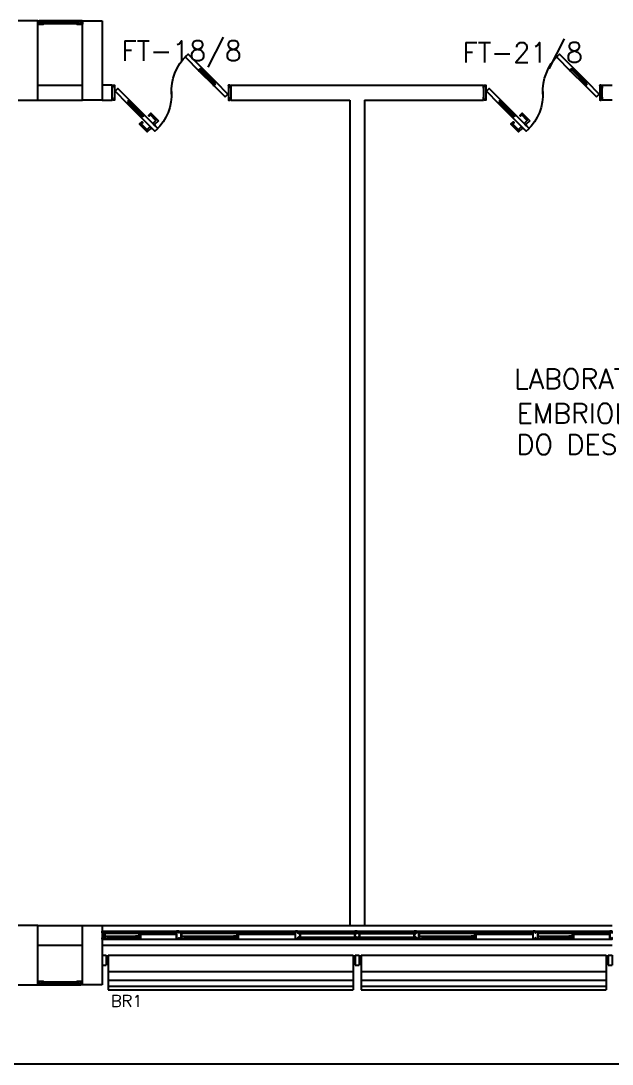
# Model space of a CAD drawing. Header units: millimetres. Extents: x 2686 to 2939, y 1294 to 1441.
# Drawn here: x 2742.3 to 2748.27, y 1393.52 to 1404.05 of the extents above; entities that cross this region are included whole.
import ezdxf

# ---------------------------------------------------------------- set-up
doc = ezdxf.new("R2010")
doc.units = ezdxf.units.MM
for name, color, linetype in [('AR-ALV', 2, 'Continuous'), ('AR-BRISES', 1, 'Continuous'), ('AR-CALÇADA', 1, 'Continuous'), ('AR-ESQ', 1, 'Continuous'), ('AR-ESTC', 3, 'Continuous'), ('AR-PEITORIL', 1, 'Continuous'), ('AR-PORTA', 1, 'Continuous'), ('BR-LINHAS', 1, 'Continuous'), ('BR-MONTANTE', 242, 'Continuous'), ('BR-PAINEL', 1, 'Continuous'), ('BR-SUPORTE', 1, 'Continuous'), ('BR-TEXTO', 2, 'Continuous'), ('DT-ESQ-BAGUETE-C', 1, 'Continuous'), ('DT-ESQ-BAGUETE-V', 1, 'Continuous'), ('DT-ESQ-CHAPA DOBRADA-V', 1, 'Continuous'), ('DT-ESQ-MARCO-V', 1, 'Continuous'), ('DT-ESQ-PERFIL CADEIRA-C', 2, 'Continuous'), ('DT-ESQ-PERFIL CADEIRA-V', 2, 'Continuous'), ('DT-ESQ-PERFIL U SIMPLES-C', 2, 'Continuous'), ('DT-ESQ-PERFIL U-C', 2, 'Continuous'), ('DT-ESQ-PERFIL U-V', 1, 'Continuous'), ('DT-ESQ-VENEZIANA-C', 1, 'Continuous'), ('DT-ESQ-VENEZIANA-V', 1, 'Continuous'), ('DT-ESQ-VIDRO-C', 2, 'Continuous'), ('DT-ESQ-VIDRO-V', 71, 'Continuous'), ('DT-TXTMOD', 1, 'Continuous'), ('ENDEREÇO', 2, 'Continuous'), ('maçaneta', 1, 'Continuous'), ('mov', 1, 'Continuous'), ('PM-PERFIL U-C', 2, 'Continuous'), ('PM-VIDRO', 2, 'Continuous'), ('pm1', 2, 'Continuous'), ('pm2', 2, 'Continuous'), ('TEXTO', 2, 'Continuous')]:
    doc.layers.add(name, color=color, linetype=linetype)
doc.styles.add('S10', font='simplex.shx', dxfattribs={"height": 0.1})
doc.styles.add('S12', font='simplex.shx', dxfattribs={"width": 1.1, "height": 0.12})
doc.styles.add('UNB-100', font='simplex.shx', dxfattribs={"height": 0.2})
doc.styles.add('UNB1-100', font='simplex.shx', dxfattribs={"height": 0.2})

# ---------------------------------------------------------------- blocks, each defined once
blk = doc.blocks.new('EF31-P')
at = {"layer": 'DT-ESQ-BAGUETE-C', "ltscale": 0.1}
for points in [[(0.422, -0.08), (0.409, -0.08), (0.409, -0.078), (0.422, -0.078, 0.414214), (0.422, -0.078), (0.422, -0.067, 0.414214), (0.422, -0.067), (0.409, -0.067), (0.409, -0.065), (0.422, -0.065, -0.414214), (0.424, -0.067), (0.424, -0.078, -0.414214)], [(0.702, -0.08), (0.715, -0.08), (0.715, -0.078), (0.702, -0.078, -0.414214), (0.702, -0.078), (0.702, -0.067, -0.414214), (0.702, -0.067), (0.715, -0.067), (0.715, -0.065), (0.702, -0.065, 0.414214), (0.7, -0.067), (0.7, -0.078, 0.414214)], [(1.41, -0.08), (1.396, -0.08), (1.396, -0.078), (1.409, -0.078, 0.414214), (1.41, -0.078), (1.41, -0.067, 0.414214), (1.409, -0.067), (1.396, -0.067), (1.396, -0.065), (1.41, -0.065, -0.414214), (1.411, -0.067), (1.411, -0.078, -0.414214)], [(1.901, -0.08), (1.915, -0.08), (1.915, -0.078), (1.902, -0.078, -0.414214), (1.901, -0.078), (1.901, -0.067, -0.414214), (1.902, -0.067), (1.915, -0.067), (1.915, -0.065), (1.901, -0.065, 0.414214), (1.9, -0.067), (1.9, -0.078, 0.414214)], [(3.81, -0.08), (3.796, -0.08), (3.796, -0.078), (3.809, -0.078, 0.414214), (3.81, -0.078), (3.81, -0.067, 0.414214), (3.809, -0.067), (3.796, -0.067), (3.796, -0.065), (3.81, -0.065, -0.414214), (3.811, -0.067), (3.811, -0.078, -0.414214)], [(4.301, -0.08), (4.315, -0.08), (4.315, -0.078), (4.302, -0.078, -0.414214), (4.301, -0.078), (4.301, -0.067, -0.414214), (4.302, -0.067), (4.315, -0.067), (4.315, -0.065), (4.301, -0.065, 0.414214), (4.3, -0.067), (4.3, -0.078, 0.414214)], [(4.797, -0.08), (4.784, -0.08), (4.784, -0.078), (4.797, -0.078, 0.414214), (4.797, -0.078), (4.797, -0.067, 0.414214), (4.797, -0.067), (4.784, -0.067), (4.784, -0.065), (4.797, -0.065, -0.414214), (4.799, -0.067), (4.799, -0.078, -0.414214)], [(5.076, -0.08), (5.09, -0.08), (5.09, -0.078), (5.077, -0.078, -0.414214), (5.076, -0.078), (5.076, -0.067, -0.414214), (5.077, -0.067), (5.09, -0.067), (5.09, -0.065), (5.076, -0.065, 0.414214), (5.075, -0.067), (5.075, -0.078, 0.414214)], [(0.073, -0.125), (0.06, -0.125), (0.06, -0.124), (0.073, -0.124, 0.414214), (0.073, -0.123), (0.073, -0.112, 0.414214), (0.073, -0.112), (0.06, -0.112), (0.06, -0.11), (0.073, -0.11, -0.414214), (0.075, -0.112), (0.075, -0.124, -0.414214)], [(0.339, -0.125), (0.352, -0.125), (0.352, -0.124), (0.339, -0.124, -0.414214), (0.339, -0.123), (0.339, -0.112, -0.414214), (0.339, -0.112), (0.352, -0.112), (0.352, -0.11), (0.339, -0.11, 0.414214), (0.337, -0.112), (0.337, -0.124, 0.414214)], [(0.848, -0.125), (0.835, -0.125), (0.835, -0.124), (0.848, -0.124, 0.414214), (0.848, -0.123), (0.848, -0.112, 0.414214), (0.848, -0.112), (0.835, -0.112), (0.835, -0.11), (0.848, -0.11, -0.414214), (0.85, -0.112), (0.85, -0.124, -0.414214)], [(1.326, -0.125), (1.34, -0.125), (1.34, -0.124), (1.327, -0.124, -0.414214), (1.326, -0.123), (1.326, -0.112, -0.414214), (1.327, -0.112), (1.34, -0.112), (1.34, -0.11), (1.326, -0.11, 0.414214), (1.325, -0.112), (1.325, -0.124, 0.414214)], [(3.248, -0.125), (3.235, -0.125), (3.235, -0.124), (3.248, -0.124, 0.414214), (3.248, -0.123), (3.248, -0.112, 0.414214), (3.248, -0.112), (3.235, -0.112), (3.235, -0.11), (3.248, -0.11, -0.414214), (3.25, -0.112), (3.25, -0.124, -0.414214)], [(3.726, -0.125), (3.74, -0.125), (3.74, -0.124), (3.727, -0.124, -0.414214), (3.726, -0.123), (3.726, -0.112, -0.414214), (3.727, -0.112), (3.74, -0.112), (3.74, -0.11), (3.726, -0.11, 0.414214), (3.725, -0.112), (3.725, -0.124, 0.414214)], [(4.448, -0.125), (4.435, -0.125), (4.435, -0.124), (4.448, -0.124, 0.414214), (4.448, -0.123), (4.448, -0.112, 0.414214), (4.448, -0.112), (4.435, -0.112), (4.435, -0.11), (4.448, -0.11, -0.414214), (4.45, -0.112), (4.45, -0.124, -0.414214)], [(4.714, -0.125), (4.727, -0.125), (4.727, -0.124), (4.714, -0.124, -0.414214), (4.714, -0.123), (4.714, -0.112, -0.414214), (4.714, -0.112), (4.727, -0.112), (4.727, -0.11), (4.714, -0.11, 0.414214), (4.712, -0.112), (4.712, -0.124, 0.414214)]]:
    blk.add_lwpolyline(points, format="xyb", close=True, dxfattribs=at)
at = {"layer": 'DT-ESQ-BAGUETE-V', "ltscale": 0.1}
for p, q in [((0.422, -0.065), (0.702, -0.065)), ((1.41, -0.065), (1.901, -0.065)), ((3.81, -0.065), (4.301, -0.065)), ((4.797, -0.065), (5.076, -0.065)), ((0.073, -0.11), (0.339, -0.11)), ((0.848, -0.11), (1.326, -0.11)), ((3.248, -0.11), (3.726, -0.11)), ((4.448, -0.11), (4.714, -0.11))]:
    blk.add_line(p, q, dxfattribs=at)
at = {"layer": 'DT-ESQ-CHAPA DOBRADA-V', "ltscale": 0.1}
for p, q in [((0.025, -0.077), (0.374, -0.077)), ((0.025, -0.08), (0.374, -0.08)), ((0.8, -0.077), (1.361, -0.077)), ((0.8, -0.08), (1.361, -0.08)), ((3.2, -0.077), (3.761, -0.077)), ((3.2, -0.08), (3.761, -0.08)), ((4.4, -0.077), (4.749, -0.077)), ((4.4, -0.08), (4.749, -0.08))]:
    blk.add_line(p, q, dxfattribs=at)
at = {"layer": 'DT-ESQ-MARCO-V', "ltscale": 0.1}
for p, q in [((1.998, -0.06), (2.551, -0.06)), ((2.598, -0.06), (3.151, -0.06)), ((1.998, -0.14), (2.551, -0.14)), ((2.598, -0.14), (3.151, -0.14))]:
    blk.add_line(p, q, dxfattribs=at)
at = {"layer": 'DT-ESQ-PERFIL CADEIRA-C', "ltscale": 0.1}
for p, q in [((0.376, -0.088), (0.422, -0.088)), ((0.75, -0.088), (0.702, -0.088)), ((1.363, -0.088), (1.41, -0.088)), ((1.95, -0.088), (1.901, -0.088)), ((3.763, -0.088), (3.81, -0.088)), ((4.35, -0.088), (4.301, -0.088)), ((4.751, -0.088), (4.797, -0.088)), ((5.125, -0.088), (5.076, -0.088)), ((0.025, -0.134), (0.073, -0.134)), ((0.385, -0.134), (0.339, -0.134)), ((0.8, -0.134), (0.848, -0.134)), ((1.373, -0.134), (1.326, -0.134)), ((3.2, -0.134), (3.248, -0.134)), ((3.773, -0.134), (3.726, -0.134)), ((4.4, -0.134), (4.448, -0.134)), ((4.76, -0.134), (4.714, -0.134))]:
    blk.add_line(p, q, dxfattribs=at)
for points in [[(0.422, -0.087, -1), (0.422, -0.09), (0.376, -0.09, -0.414214), (0.374, -0.088), (0.374, -0.067, -0.414214), (0.376, -0.065), (0.407, -0.065, -0.414214), (0.409, -0.067), (0.409, -0.087)], [(0.409, -0.088, -0.198913), (0.408, -0.088, -0.198913), (0.407, -0.087), (0.407, -0.067, 0.414214), (0.407, -0.067), (0.376, -0.067, 0.414214), (0.375, -0.067), (0.375, -0.088, 0.414214), (0.376, -0.088)], [(0.702, -0.09), (0.75, -0.09), (0.75, -0.088), (0.715, -0.088, 0.198912), (0.716, -0.088, 0.198913), (0.716, -0.087), (0.716, -0.067, -0.414214), (0.717, -0.067), (0.75, -0.067), (0.75, -0.065), (0.716, -0.065, 0.414214), (0.715, -0.067), (0.715, -0.078), (0.715, -0.08), (0.715, -0.087), (0.702, -0.087, 1)], [(1.41, -0.087, -1), (1.41, -0.09), (1.363, -0.09, -0.414214), (1.361, -0.088), (1.361, -0.067, -0.414214), (1.363, -0.065), (1.395, -0.065, -0.414214), (1.396, -0.067), (1.396, -0.087)], [(1.396, -0.088, -0.198913), (1.395, -0.088, -0.198913), (1.395, -0.087), (1.395, -0.067, 0.414214), (1.394, -0.067), (1.363, -0.067, 0.414214), (1.363, -0.067), (1.363, -0.088, 0.414214), (1.363, -0.088)], [(1.901, -0.09), (1.95, -0.09), (1.95, -0.088), (1.915, -0.088, 0.198912), (1.916, -0.088, 0.198913), (1.916, -0.087), (1.916, -0.067, -0.414214), (1.917, -0.067), (1.95, -0.067), (1.95, -0.065), (1.916, -0.065, 0.414214), (1.915, -0.067), (1.915, -0.078), (1.915, -0.08), (1.915, -0.087), (1.901, -0.087, 1)], [(3.81, -0.087, -1), (3.81, -0.09), (3.763, -0.09, -0.414214), (3.761, -0.088), (3.761, -0.067, -0.414214), (3.763, -0.065), (3.795, -0.065, -0.414214), (3.796, -0.067), (3.796, -0.087)], [(3.796, -0.088, -0.198913), (3.795, -0.088, -0.198913), (3.795, -0.087), (3.795, -0.067, 0.414214), (3.794, -0.067), (3.763, -0.067, 0.414214), (3.763, -0.067), (3.763, -0.088, 0.414214), (3.763, -0.088)], [(4.301, -0.09), (4.35, -0.09), (4.35, -0.088), (4.315, -0.088, 0.198912), (4.316, -0.088, 0.198913), (4.316, -0.087), (4.316, -0.067, -0.414214), (4.317, -0.067), (4.35, -0.067), (4.35, -0.065), (4.316, -0.065, 0.414214), (4.315, -0.067), (4.315, -0.078), (4.315, -0.08), (4.315, -0.087), (4.301, -0.087, 1)], [(4.797, -0.087, -1), (4.797, -0.09), (4.751, -0.09, -0.414214), (4.749, -0.088), (4.749, -0.067, -0.414214), (4.751, -0.065), (4.782, -0.065, -0.414214), (4.784, -0.067), (4.784, -0.087)], [(4.784, -0.088, -0.198913), (4.783, -0.088, -0.198913), (4.782, -0.087), (4.782, -0.067, 0.414214), (4.782, -0.067), (4.751, -0.067, 0.414214), (4.75, -0.067), (4.75, -0.088, 0.414214), (4.751, -0.088)], [(5.076, -0.09), (5.125, -0.09), (5.125, -0.088), (5.09, -0.088, 0.198912), (5.091, -0.088, 0.198913), (5.091, -0.087), (5.091, -0.067, -0.414214), (5.092, -0.067), (5.125, -0.067), (5.125, -0.065), (5.091, -0.065, 0.414214), (5.09, -0.067), (5.09, -0.078), (5.09, -0.08), (5.09, -0.087), (5.076, -0.087, 1)], [(0.073, -0.135), (0.025, -0.135), (0.025, -0.134), (0.06, -0.134, -0.198912), (0.059, -0.133, -0.198913), (0.058, -0.132), (0.058, -0.112, 0.414214), (0.058, -0.112), (0.025, -0.112), (0.025, -0.11), (0.058, -0.11, -0.414214), (0.06, -0.112), (0.06, -0.124), (0.06, -0.125), (0.06, -0.132), (0.073, -0.132, -1)], [(0.339, -0.132, 1), (0.339, -0.135), (0.385, -0.135, 0.414214), (0.387, -0.133), (0.387, -0.112, 0.414214), (0.385, -0.11), (0.354, -0.11, 0.414214), (0.352, -0.112), (0.352, -0.132)], [(0.352, -0.134, 0.198913), (0.354, -0.133, 0.198913), (0.354, -0.132), (0.354, -0.112, -0.414214), (0.354, -0.112), (0.385, -0.112, -0.414214), (0.386, -0.112), (0.386, -0.133, -0.414214), (0.385, -0.134)], [(0.848, -0.135), (0.8, -0.135), (0.8, -0.134), (0.835, -0.134, -0.198912), (0.834, -0.133, -0.198913), (0.833, -0.132), (0.833, -0.112, 0.414214), (0.833, -0.112), (0.8, -0.112), (0.8, -0.11), (0.833, -0.11, -0.414214), (0.835, -0.112), (0.835, -0.124), (0.835, -0.125), (0.835, -0.132), (0.848, -0.132, -1)], [(1.326, -0.132, 1), (1.326, -0.135), (1.373, -0.135, 0.414214), (1.375, -0.133), (1.375, -0.112, 0.414214), (1.373, -0.11), (1.341, -0.11, 0.414214), (1.34, -0.112), (1.34, -0.132)], [(1.34, -0.134, 0.198913), (1.341, -0.133, 0.198913), (1.341, -0.132), (1.341, -0.112, -0.414214), (1.342, -0.112), (1.373, -0.112, -0.414214), (1.373, -0.112), (1.373, -0.133, -0.414214), (1.373, -0.134)], [(3.248, -0.135), (3.2, -0.135), (3.2, -0.134), (3.235, -0.134, -0.198912), (3.234, -0.133, -0.198913), (3.233, -0.132), (3.233, -0.112, 0.414214), (3.233, -0.112), (3.2, -0.112), (3.2, -0.11), (3.233, -0.11, -0.414214), (3.235, -0.112), (3.235, -0.124), (3.235, -0.125), (3.235, -0.132), (3.248, -0.132, -1)], [(3.726, -0.132, 1), (3.726, -0.135), (3.773, -0.135, 0.414214), (3.775, -0.133), (3.775, -0.112, 0.414214), (3.773, -0.11), (3.741, -0.11, 0.414214), (3.74, -0.112), (3.74, -0.132)], [(3.74, -0.134, 0.198913), (3.741, -0.133, 0.198913), (3.741, -0.132), (3.741, -0.112, -0.414214), (3.742, -0.112), (3.773, -0.112, -0.414214), (3.773, -0.112), (3.773, -0.133, -0.414214), (3.773, -0.134)], [(4.448, -0.135), (4.4, -0.135), (4.4, -0.134), (4.435, -0.134, -0.198912), (4.434, -0.133, -0.198913), (4.433, -0.132), (4.433, -0.112, 0.414214), (4.433, -0.112), (4.4, -0.112), (4.4, -0.11), (4.433, -0.11, -0.414214), (4.435, -0.112), (4.435, -0.124), (4.435, -0.125), (4.435, -0.132), (4.448, -0.132, -1)], [(4.714, -0.132, 1), (4.714, -0.135), (4.76, -0.135, 0.414214), (4.762, -0.133), (4.762, -0.112, 0.414214), (4.76, -0.11), (4.729, -0.11, 0.414214), (4.727, -0.112), (4.727, -0.132)], [(4.727, -0.134, 0.198913), (4.729, -0.133, 0.198913), (4.729, -0.132), (4.729, -0.112, -0.414214), (4.729, -0.112), (4.76, -0.112, -0.414214), (4.761, -0.112), (4.761, -0.133, -0.414214), (4.76, -0.134)]]:
    blk.add_lwpolyline(points, format="xyb", close=True, dxfattribs=at)
at = {"layer": 'DT-ESQ-PERFIL CADEIRA-V', "ltscale": 0.1}
for p, q in [((0.407, -0.09), (0.702, -0.09)), ((1.395, -0.09), (1.901, -0.09)), ((3.795, -0.09), (4.301, -0.09)), ((4.782, -0.09), (5.076, -0.09)), ((0.073, -0.135), (0.339, -0.135)), ((0.848, -0.135), (1.326, -0.135)), ((3.248, -0.135), (3.726, -0.135)), ((4.448, -0.135), (4.714, -0.135))]:
    blk.add_line(p, q, dxfattribs=at)
at = {"layer": 'DT-ESQ-PERFIL U SIMPLES-C', "ltscale": 0.1}
for points in [[(0.376, -0.102), (0.384, -0.102), (0.384, -0.1), (0.376, -0.1, -0.414214), (0.375, -0.1), (0.375, -0.092, -0.414214), (0.376, -0.091), (0.384, -0.091), (0.384, -0.09), (0.376, -0.09, 0.414214), (0.374, -0.092), (0.374, -0.1, 0.414214)], [(0.385, -0.098), (0.377, -0.098), (0.377, -0.1), (0.385, -0.1, -0.414214), (0.386, -0.1), (0.386, -0.108, -0.414214), (0.385, -0.108), (0.377, -0.108), (0.377, -0.11), (0.385, -0.11, 0.414214), (0.387, -0.108), (0.387, -0.1, 0.414214)], [(1.363, -0.102), (1.371, -0.102), (1.371, -0.1), (1.363, -0.1, -0.414214), (1.363, -0.1), (1.363, -0.092, -0.414214), (1.363, -0.091), (1.371, -0.091), (1.371, -0.09), (1.363, -0.09, 0.414214), (1.361, -0.092), (1.361, -0.1, 0.414214)], [(1.373, -0.098), (1.365, -0.098), (1.365, -0.1), (1.373, -0.1, -0.414214), (1.373, -0.1), (1.373, -0.108, -0.414214), (1.373, -0.108), (1.365, -0.108), (1.365, -0.11), (1.373, -0.11, 0.414214), (1.375, -0.108), (1.375, -0.1, 0.414214)], [(3.763, -0.102), (3.771, -0.102), (3.771, -0.1), (3.763, -0.1, -0.414214), (3.763, -0.1), (3.763, -0.092, -0.414214), (3.763, -0.091), (3.771, -0.091), (3.771, -0.09), (3.763, -0.09, 0.414214), (3.761, -0.092), (3.761, -0.1, 0.414214)], [(3.773, -0.098), (3.765, -0.098), (3.765, -0.1), (3.773, -0.1, -0.414214), (3.773, -0.1), (3.773, -0.108, -0.414214), (3.773, -0.108), (3.765, -0.108), (3.765, -0.11), (3.773, -0.11, 0.414214), (3.775, -0.108), (3.775, -0.1, 0.414214)], [(4.751, -0.102), (4.759, -0.102), (4.759, -0.1), (4.751, -0.1, -0.414214), (4.75, -0.1), (4.75, -0.092, -0.414214), (4.751, -0.091), (4.759, -0.091), (4.759, -0.09), (4.751, -0.09, 0.414214), (4.749, -0.092), (4.749, -0.1, 0.414214)], [(4.76, -0.098), (4.752, -0.098), (4.752, -0.1), (4.76, -0.1, -0.414214), (4.761, -0.1), (4.761, -0.108, -0.414214), (4.76, -0.108), (4.752, -0.108), (4.752, -0.11), (4.76, -0.11, 0.414214), (4.762, -0.108), (4.762, -0.1, 0.414214)]]:
    blk.add_lwpolyline(points, format="xyb", close=True, dxfattribs=at)
at = {"layer": 'DT-ESQ-PERFIL U-C', "ltscale": 0.1}
for points in [[(0, -0.062, -0.414214), (0.001, -0.06), (0.023, -0.06, -0.414214), (0.025, -0.062), (0.025, -0.138, -0.414214), (0.023, -0.14), (0.001, -0.14, -0.414214), (0, -0.138), (0, -0.125), (0.001, -0.125), (0.001, -0.138, 0.414214), (0.002, -0.138), (0.023, -0.138, 0.414214), (0.023, -0.138), (0.023, -0.062, 0.414214), (0.023, -0.062), (0.002, -0.062, 0.414214), (0.001, -0.062), (0.001, -0.075), (0, -0.075)], [(0.775, -0.062, 0.414214), (0.773, -0.06), (0.751, -0.06, 0.414214), (0.75, -0.062), (0.75, -0.138, 0.414214), (0.751, -0.14), (0.773, -0.14, 0.414214), (0.775, -0.138), (0.775, -0.125), (0.773, -0.125), (0.773, -0.138, -0.414214), (0.773, -0.138), (0.752, -0.138, -0.414214), (0.751, -0.138), (0.751, -0.062, -0.414214), (0.752, -0.062), (0.773, -0.062, -0.414214), (0.773, -0.062), (0.773, -0.075), (0.775, -0.075)], [(0.775, -0.062, -0.414214), (0.776, -0.06), (0.798, -0.06, -0.414214), (0.8, -0.062), (0.8, -0.138, -0.414214), (0.798, -0.14), (0.776, -0.14, -0.414214), (0.775, -0.138), (0.775, -0.125), (0.776, -0.125), (0.776, -0.138, 0.414214), (0.777, -0.138), (0.798, -0.138, 0.414214), (0.798, -0.138), (0.798, -0.062, 0.414214), (0.798, -0.062), (0.777, -0.062, 0.414214), (0.776, -0.062), (0.776, -0.075), (0.775, -0.075)], [(1.975, -0.062, 0.414214), (1.973, -0.06), (1.951, -0.06, 0.414214), (1.95, -0.062), (1.95, -0.138, 0.414214), (1.951, -0.14), (1.973, -0.14, 0.414214), (1.975, -0.138), (1.975, -0.125), (1.973, -0.125), (1.973, -0.138, -0.414214), (1.973, -0.138), (1.952, -0.138, -0.414214), (1.951, -0.138), (1.951, -0.062, -0.414214), (1.952, -0.062), (1.973, -0.062, -0.414214), (1.973, -0.062), (1.973, -0.075), (1.975, -0.075)], [(2, -0.129), (2, -0.138, -0.414214), (1.998, -0.14), (1.976, -0.14, -0.414214), (1.975, -0.138), (1.975, -0.125), (1.976, -0.125), (1.976, -0.138, 0.414214), (1.977, -0.138), (1.998, -0.138, 0.414214), (1.998, -0.138), (1.998, -0.129), (1.985, -0.129, -0.414214), (1.984, -0.127), (1.984, -0.117, -0.414214), (1.985, -0.116), (1.998, -0.116), (1.998, -0.084), (1.985, -0.084, -0.414214), (1.984, -0.083), (1.984, -0.073, -0.414214), (1.985, -0.071), (1.998, -0.071), (1.998, -0.062, 0.414214), (1.998, -0.062), (1.977, -0.062, 0.414214), (1.976, -0.062), (1.976, -0.075), (1.975, -0.075), (1.975, -0.062, -0.414214), (1.976, -0.06), (1.998, -0.06, -0.414214), (2, -0.062), (2, -0.071, -0.414214), (1.998, -0.073), (1.985, -0.073), (1.985, -0.083), (1.998, -0.083), (1.998, -0.083, -0.414214), (2, -0.084), (2, -0.116, -0.414214), (1.998, -0.117), (1.998, -0.117), (1.985, -0.117), (1.985, -0.127), (1.998, -0.127, -0.414214)], [(2.55, -0.129), (2.55, -0.138, 0.414214), (2.551, -0.14), (2.573, -0.14, 0.414214), (2.575, -0.138), (2.575, -0.125), (2.573, -0.125), (2.573, -0.138, -0.414214), (2.573, -0.138), (2.552, -0.138, -0.414214), (2.551, -0.138), (2.551, -0.129), (2.564, -0.129, 0.414214), (2.566, -0.127), (2.566, -0.117, 0.414214), (2.564, -0.116), (2.551, -0.116), (2.551, -0.084), (2.564, -0.084, 0.414214), (2.566, -0.083), (2.566, -0.073, 0.414214), (2.564, -0.071), (2.551, -0.071), (2.551, -0.062, -0.414214), (2.552, -0.062), (2.573, -0.062, -0.414214), (2.573, -0.062), (2.573, -0.075), (2.575, -0.075), (2.575, -0.062, 0.414214), (2.573, -0.06), (2.551, -0.06, 0.414214), (2.55, -0.062), (2.55, -0.071, 0.414214), (2.551, -0.073), (2.564, -0.073), (2.564, -0.083), (2.551, -0.083), (2.551, -0.083, 0.414214), (2.55, -0.084), (2.55, -0.116, 0.414214), (2.551, -0.117), (2.551, -0.117), (2.564, -0.117), (2.564, -0.127), (2.551, -0.127, 0.414214)], [(2.6, -0.129), (2.6, -0.138, -0.414214), (2.598, -0.14), (2.576, -0.14, -0.414214), (2.575, -0.138), (2.575, -0.125), (2.576, -0.125), (2.576, -0.138, 0.414214), (2.577, -0.138), (2.598, -0.138, 0.414214), (2.598, -0.138), (2.598, -0.129), (2.585, -0.129, -0.414214), (2.584, -0.127), (2.584, -0.117, -0.414214), (2.585, -0.116), (2.598, -0.116), (2.598, -0.084), (2.585, -0.084, -0.414214), (2.584, -0.083), (2.584, -0.073, -0.414214), (2.585, -0.071), (2.598, -0.071), (2.598, -0.062, 0.414214), (2.598, -0.062), (2.577, -0.062, 0.414214), (2.576, -0.062), (2.576, -0.075), (2.575, -0.075), (2.575, -0.062, -0.414214), (2.576, -0.06), (2.598, -0.06, -0.414214), (2.6, -0.062), (2.6, -0.071, -0.414214), (2.598, -0.073), (2.585, -0.073), (2.585, -0.083), (2.598, -0.083), (2.598, -0.083, -0.414214), (2.6, -0.084), (2.6, -0.116, -0.414214), (2.598, -0.117), (2.598, -0.117), (2.585, -0.117), (2.585, -0.127), (2.598, -0.127, -0.414214)], [(3.15, -0.129), (3.15, -0.138, 0.414214), (3.151, -0.14), (3.173, -0.14, 0.414214), (3.175, -0.138), (3.175, -0.125), (3.173, -0.125), (3.173, -0.138, -0.414214), (3.173, -0.138), (3.152, -0.138, -0.414214), (3.151, -0.138), (3.151, -0.129), (3.164, -0.129, 0.414214), (3.166, -0.127), (3.166, -0.117, 0.414214), (3.164, -0.116), (3.151, -0.116), (3.151, -0.084), (3.164, -0.084, 0.414214), (3.166, -0.083), (3.166, -0.073, 0.414214), (3.164, -0.071), (3.151, -0.071), (3.151, -0.062, -0.414214), (3.152, -0.062), (3.173, -0.062, -0.414214), (3.173, -0.062), (3.173, -0.075), (3.175, -0.075), (3.175, -0.062, 0.414214), (3.173, -0.06), (3.151, -0.06, 0.414214), (3.15, -0.062), (3.15, -0.071, 0.414214), (3.151, -0.073), (3.164, -0.073), (3.164, -0.083), (3.151, -0.083), (3.151, -0.083, 0.414214), (3.15, -0.084), (3.15, -0.116, 0.414214), (3.151, -0.117), (3.151, -0.117), (3.164, -0.117), (3.164, -0.127), (3.151, -0.127, 0.414214)], [(3.175, -0.062, -0.414214), (3.176, -0.06), (3.198, -0.06, -0.414214), (3.2, -0.062), (3.2, -0.138, -0.414214), (3.198, -0.14), (3.176, -0.14, -0.414214), (3.175, -0.138), (3.175, -0.125), (3.176, -0.125), (3.176, -0.138, 0.414214), (3.177, -0.138), (3.198, -0.138, 0.414214), (3.198, -0.138), (3.198, -0.062, 0.414214), (3.198, -0.062), (3.177, -0.062, 0.414214), (3.176, -0.062), (3.176, -0.075), (3.175, -0.075)], [(4.375, -0.062, 0.414214), (4.373, -0.06), (4.351, -0.06, 0.414214), (4.35, -0.062), (4.35, -0.138, 0.414214), (4.351, -0.14), (4.373, -0.14, 0.414214), (4.375, -0.138), (4.375, -0.125), (4.373, -0.125), (4.373, -0.138, -0.414214), (4.373, -0.138), (4.352, -0.138, -0.414214), (4.351, -0.138), (4.351, -0.062, -0.414214), (4.352, -0.062), (4.373, -0.062, -0.414214), (4.373, -0.062), (4.373, -0.075), (4.375, -0.075)], [(4.375, -0.062, -0.414214), (4.376, -0.06), (4.398, -0.06, -0.414214), (4.4, -0.062), (4.4, -0.138, -0.414214), (4.398, -0.14), (4.376, -0.14, -0.414214), (4.375, -0.138), (4.375, -0.125), (4.376, -0.125), (4.376, -0.138, 0.414214), (4.377, -0.138), (4.398, -0.138, 0.414214), (4.398, -0.138), (4.398, -0.062, 0.414214), (4.398, -0.062), (4.377, -0.062, 0.414214), (4.376, -0.062), (4.376, -0.075), (4.375, -0.075)], [(5.15, -0.062, 0.414214), (5.148, -0.06), (5.126, -0.06, 0.414214), (5.125, -0.062), (5.125, -0.138, 0.414214), (5.126, -0.14), (5.148, -0.14, 0.414214), (5.15, -0.138), (5.15, -0.125), (5.148, -0.125), (5.148, -0.138, -0.414214), (5.148, -0.138), (5.127, -0.138, -0.414214), (5.126, -0.138), (5.126, -0.062, -0.414214), (5.127, -0.062), (5.148, -0.062, -0.414214), (5.148, -0.062), (5.148, -0.075), (5.15, -0.075)]]:
    blk.add_lwpolyline(points, format="xyb", close=True, dxfattribs=at)
at = {"layer": 'DT-ESQ-PERFIL U-V', "ltscale": 0.1}
for p, q in [((0.023, -0.06), (0.751, -0.06)), ((0.798, -0.06), (1.951, -0.06)), ((3.198, -0.06), (4.351, -0.06)), ((4.398, -0.06), (5.126, -0.06)), ((0.023, -0.14), (0.751, -0.14)), ((0.798, -0.14), (1.951, -0.14)), ((3.198, -0.14), (4.351, -0.14)), ((4.398, -0.14), (5.126, -0.14))]:
    blk.add_line(p, q, dxfattribs=at)
at = {"layer": 'DT-ESQ-VIDRO-C', "ltscale": 0.1}
for points in [[(0.712, -0.085), (0.712, -0.082), (0.411, -0.082), (0.411, -0.085)], [(1.912, -0.085), (1.912, -0.082), (1.399, -0.082), (1.399, -0.085)], [(2.562, -0.081), (2.562, -0.075), (1.987, -0.075), (1.987, -0.081)], [(3.162, -0.081), (3.162, -0.075), (2.587, -0.075), (2.587, -0.081)], [(4.312, -0.085), (4.312, -0.082), (3.799, -0.082), (3.799, -0.085)], [(5.087, -0.085), (5.087, -0.082), (4.786, -0.082), (4.786, -0.085)], [(0.063, -0.13), (0.063, -0.127), (0.349, -0.127), (0.349, -0.13)], [(0.838, -0.13), (0.838, -0.127), (1.337, -0.127), (1.337, -0.13)], [(3.238, -0.13), (3.238, -0.127), (3.737, -0.127), (3.737, -0.13)], [(4.438, -0.13), (4.438, -0.127), (4.724, -0.127), (4.724, -0.13)]]:
    blk.add_lwpolyline(points, close=True, dxfattribs=at)
at = {"layer": 'DT-ESQ-VIDRO-V', "ltscale": 0.1}
for points in [[(2.562, -0.119), (2.562, -0.125), (1.987, -0.125), (1.987, -0.119)], [(3.162, -0.119), (3.162, -0.125), (2.587, -0.125), (2.587, -0.119)]]:
    blk.add_lwpolyline(points, close=True, dxfattribs=at)
at = {"layer": 'DT-TXTMOD', "ltscale": 0.1, "style": 'S10', "flags": 3}
for tag, p in [('M01', (0.025, -0.28)), ('M02', (0.325, -0.28)), ('M03', (0.627, -0.28)), ('M04', (0.929, -0.28)), ('M05', (1.231, -0.28)), ('M06', (1.532, -0.28)), ('M07', (1.834, -0.28)), ('M08', (2.136, -0.28)), ('M09', (2.438, -0.28)), ('M10', (2.739, -0.28)), ('M11', (3.041, -0.28)), ('M12', (3.343, -0.28)), ('M13', (3.645, -0.28)), ('M14', (3.946, -0.28)), ('M15', (4.248, -0.28)), ('M16', (4.55, -0.28)), ('M17', (4.852, -0.28))]:
    blk.add_attdef(tag, p, '', height=0.1, dxfattribs=at)
blk = doc.blocks.new('EF01-P')
at = {"layer": 'DT-ESQ-BAGUETE-C', "ltscale": 0.1}
for points in [[(0.002, 0.035), (0.015, 0.035), (0.015, 0.033), (0.002, 0.033), (0.002, 0.005), (0.015, 0.005), (0.015, 0.004), (0.002, 0.004, -0.414214), (0, 0.005), (0, 0.033, -0.414214)], [(0.448, 0.035), (0.435, 0.035), (0.435, 0.033), (0.448, 0.033), (0.448, 0.005), (0.435, 0.005), (0.435, 0.004), (0.448, 0.004, 0.414214), (0.45, 0.005), (0.45, 0.033, 0.414214)]]:
    blk.add_lwpolyline(points, format="xyb", close=True, dxfattribs=at)
at = {"layer": 'DT-ESQ-PERFIL CADEIRA-C', "ltscale": 0.1}
for points in [[(0.01, 0.002), (0.01, 0.003), (0.002, 0.003, 1), (0.002, 0), (0.015, 0, 0.414214), (0.016, 0.002), (0.016, 0.033), (0.043, 0.033)], [(0.043, 0.006), (0.018, 0.006), (0.018, 0.016), (0.016, 0.016), (0.016, 0.006, 0.414214), (0.018, 0.005), (0.043, 0.005), (0.056, 0.005, 1), (0.056, 0.008), (0.043, 0.008), (0.043, 0.02), (0.043, 0.032), (0.056, 0.032, 1), (0.056, 0.035), (0.043, 0.035), (0.016, 0.035, 0.414214), (0.015, 0.033), (0.015, 0.002), (0.002, 0.002)], [(0.041, 0.02), (0.041, 0.032, -0.414214), (0.043, 0.033), (0.056, 0.033)], [(0.041, 0.02), (0.041, 0.008, 0.414214), (0.043, 0.006), (0.056, 0.006)], [(0.407, 0.006), (0.432, 0.006), (0.432, 0.016), (0.433, 0.016), (0.433, 0.006, -0.414214), (0.432, 0.005), (0.407, 0.005), (0.394, 0.005, -1), (0.394, 0.008), (0.407, 0.008), (0.407, 0.02), (0.407, 0.032), (0.394, 0.032, -1), (0.394, 0.035), (0.407, 0.035), (0.433, 0.035, -0.414214), (0.435, 0.033), (0.435, 0.002), (0.448, 0.002)], [(0.408, 0.02), (0.408, 0.032, 0.414214), (0.407, 0.033), (0.394, 0.033)], [(0.408, 0.02), (0.408, 0.008, -0.414214), (0.407, 0.006), (0.394, 0.006)], [(0.44, 0.002), (0.44, 0.003), (0.448, 0.003, -1), (0.448, 0), (0.435, 0, -0.414214), (0.433, 0.002), (0.433, 0.033), (0.407, 0.033)]]:
    blk.add_lwpolyline(points, format="xyb", dxfattribs=at)
at = {"layer": 'DT-ESQ-PERFIL CADEIRA-V', "ltscale": 0.1}
blk.add_line((0.015, 0), (0.435, 0), dxfattribs=at)
at = {"layer": 'DT-ESQ-VENEZIANA-C', "ltscale": 0.1}
for p, q in [((0.043, 0.011), (0.407, 0.011)), ((0.043, 0.009), (0.407, 0.009))]:
    blk.add_line(p, q, dxfattribs=at)
at = {"layer": 'DT-ESQ-VENEZIANA-V', "ltscale": 0.1}
blk.add_line((0.043, 0.031), (0.407, 0.031), dxfattribs=at)
blk = doc.blocks.new('BR-MODULO1')
at = {"layer": 'BR-LINHAS'}
for p, q in [((0.06, -0.265), (2.535, -0.265)), ((2.615, -0.265), (5.09, -0.265)), ((0.06, -0.352), (2.535, -0.352)), ((0.06, -0.415), (2.535, -0.415)), ((2.615, -0.352), (5.09, -0.352)), ((2.615, -0.415), (5.09, -0.415))]:
    blk.add_line(p, q, dxfattribs=at)
at = {"layer": 'BR-MONTANTE'}
for p, q in [((0, -0.1), (0, -0.2)), ((0, -0.1), (0.04, -0.1)), ((0.04, -0.1), (0.04, -0.2)), ((2.555, -0.1), (2.595, -0.1)), ((2.555, -0.1), (2.555, -0.2)), ((2.595, -0.1), (2.595, -0.2)), ((5.11, -0.1), (5.11, -0.2)), ((5.11, -0.1), (5.15, -0.1)), ((5.15, -0.1), (5.15, -0.2)), ((0, -0.2), (0.04, -0.2)), ((2.555, -0.2), (2.595, -0.2)), ((5.11, -0.2), (5.15, -0.2))]:
    blk.add_line(p, q, dxfattribs=at)
at = {"layer": 'BR-PAINEL'}
for p, q in [((0.06, -0.1), (2.535, -0.1)), ((0.06, -0.1), (0.06, -0.45)), ((2.535, -0.1), (2.535, -0.45)), ((2.615, -0.1), (2.615, -0.45)), ((2.615, -0.1), (5.09, -0.1)), ((5.09, -0.1), (5.09, -0.45)), ((0.06, -0.45), (2.535, -0.45)), ((2.615, -0.45), (5.09, -0.45))]:
    blk.add_line(p, q, dxfattribs=at)
at = {"layer": 'BR-SUPORTE'}
for p, q in [((0.04, -0.14), (0.06, -0.14)), ((0.04, -0.16), (0.06, -0.16)), ((0.05, -0.14), (0.05, -0.16)), ((2.535, -0.14), (2.555, -0.14)), ((2.535, -0.16), (2.555, -0.16)), ((2.545, -0.14), (2.545, -0.16)), ((2.615, -0.14), (2.595, -0.14)), ((2.615, -0.16), (2.595, -0.16)), ((2.605, -0.14), (2.605, -0.16)), ((5.09, -0.14), (5.11, -0.14)), ((5.09, -0.16), (5.11, -0.16)), ((5.1, -0.14), (5.1, -0.16))]:
    blk.add_line(p, q, dxfattribs=at)
blk = doc.blocks.new('EF01C-P')
at = {"layer": 'DT-ESQ-BAGUETE-C', "ltscale": 0.1}
for points in [[(0.002, 0.035), (0.015, 0.035), (0.015, 0.033), (0.002, 0.033), (0.002, 0.005), (0.015, 0.005), (0.015, 0.004), (0.002, 0.004, -0.414214), (0, 0.005), (0, 0.033, -0.414214)], [(0.448, 0.035), (0.435, 0.035), (0.435, 0.033), (0.448, 0.033), (0.448, 0.005), (0.435, 0.005), (0.435, 0.004), (0.448, 0.004, 0.414214), (0.45, 0.005), (0.45, 0.033, 0.414214)]]:
    blk.add_lwpolyline(points, format="xyb", close=True, dxfattribs=at)
at = {"layer": 'DT-ESQ-PERFIL CADEIRA-C', "ltscale": 0.1}
for points in [[(0.01, 0.002), (0.01, 0.003), (0.002, 0.003, 1), (0.002, 0), (0.015, 0, 0.414214), (0.016, 0.002), (0.016, 0.033), (0.043, 0.033)], [(0.043, 0.006), (0.018, 0.006), (0.018, 0.016), (0.016, 0.016), (0.016, 0.006, 0.414214), (0.018, 0.005), (0.043, 0.005), (0.056, 0.005, 1), (0.056, 0.008), (0.043, 0.008), (0.043, 0.02), (0.043, 0.032), (0.056, 0.032, 1), (0.056, 0.035), (0.043, 0.035), (0.016, 0.035, 0.414214), (0.015, 0.033), (0.015, 0.002), (0.002, 0.002)], [(0.041, 0.02), (0.041, 0.032, -0.414214), (0.043, 0.033), (0.056, 0.033)], [(0.041, 0.02), (0.041, 0.008, 0.414214), (0.043, 0.006), (0.056, 0.006)], [(0.407, 0.006), (0.432, 0.006), (0.432, 0.016), (0.433, 0.016), (0.433, 0.006, -0.414214), (0.432, 0.005), (0.407, 0.005), (0.394, 0.005, -1), (0.394, 0.008), (0.407, 0.008), (0.407, 0.02), (0.407, 0.032), (0.394, 0.032, -1), (0.394, 0.035), (0.407, 0.035), (0.433, 0.035, -0.414214), (0.435, 0.033), (0.435, 0.002), (0.448, 0.002)], [(0.408, 0.02), (0.408, 0.032, 0.414214), (0.407, 0.033), (0.394, 0.033)], [(0.408, 0.02), (0.408, 0.008, -0.414214), (0.407, 0.006), (0.394, 0.006)], [(0.44, 0.002), (0.44, 0.003), (0.448, 0.003, -1), (0.448, 0), (0.435, 0, -0.414214), (0.433, 0.002), (0.433, 0.033), (0.407, 0.033)]]:
    blk.add_lwpolyline(points, format="xyb", dxfattribs=at)
at = {"layer": 'DT-ESQ-PERFIL CADEIRA-V', "ltscale": 0.1}
blk.add_line((0.015, 0), (0.435, 0), dxfattribs=at)
at = {"layer": 'DT-ESQ-VENEZIANA-C', "ltscale": 0.1}
for p, q in [((0.043, 0.011), (0.407, 0.011)), ((0.043, 0.009), (0.407, 0.009))]:
    blk.add_line(p, q, dxfattribs=at)
at = {"layer": 'DT-ESQ-VENEZIANA-V', "ltscale": 0.1}
blk.add_line((0.043, 0.031), (0.407, 0.031), dxfattribs=at)
at = {"layer": 'DT-TXTMOD', "ltscale": 0.1, "style": 'S10', "flags": 3}
blk.add_attdef('EF01C', (0.021, -0.14), '', height=0.1, dxfattribs=at)
blk = doc.blocks.new('PM7B')
at = {"layer": 'maçaneta'}
for points in [[(0.732, -0.208), (0.771, -0.247), (0.785, -0.233), (0.758, -0.206, -0.414214), (0.758, -0.204), (0.813, -0.148), (0.827, -0.162), (0.834, -0.155), (0.81, -0.13)], [(0.806, -0.282), (0.845, -0.321), (0.923, -0.243), (0.898, -0.219), (0.891, -0.226), (0.905, -0.24), (0.849, -0.295, -0.414214), (0.847, -0.295), (0.82, -0.268)], [(0.845, -0.321), (0.806, -0.282), (0.82, -0.268), (0.847, -0.295, 0.414214), (0.849, -0.295), (0.905, -0.24), (0.891, -0.226), (0.898, -0.219), (0.923, -0.243)]]:
    blk.add_lwpolyline(points, format="xyb", close=True, dxfattribs=at)
for points in [[(0.792, -0.226), (0.764, -0.254), (0.767, -0.258), (0.795, -0.229)], [(0.792, -0.226), (0.764, -0.254), (0.767, -0.258), (0.795, -0.229)], [(0.827, -0.261), (0.799, -0.289), (0.795, -0.286), (0.824, -0.258)], [(0.827, -0.261), (0.799, -0.289), (0.795, -0.286), (0.824, -0.258)]]:
    blk.add_lwpolyline(points, close=True, dxfattribs=at)
at = {"layer": 'mov'}
for centre, start, end in [((0.099, 0.089), 356.8029, 46.3992), ((1.101, 0.061), 176.8029, 226.3992)]:
    blk.add_arc(centre, 0.501, start, end, dxfattribs=at)
at = {"layer": 'PM-PERFIL U-C'}
for p, q in [((0, 0.12), (0, 0.139)), ((0.002, 0.12), (0, 0.12)), ((0.001, 0.14), (0.01, 0.14)), ((0.01, 0.138), (0.002, 0.138)), ((0.002, 0.138), (0.002, 0.12)), ((0.01, 0.14), (0.01, 0.149)), ((0.012, 0.15), (0.023, 0.15)), ((0.023, 0.148), (0.012, 0.148)), ((0.012, 0.148), (0.012, 0.14)), ((0.023, 0.148), (0.023, 0.002)), ((0.025, 0.149), (0.025, 0.001)), ((1.175, 0.149), (1.175, 0.001)), ((1.188, 0.15), (1.176, 0.15)), ((1.177, 0.148), (1.188, 0.148)), ((1.177, 0.148), (1.177, 0.002)), ((1.188, 0.148), (1.188, 0.14)), ((1.189, 0.138), (1.198, 0.138)), ((1.19, 0.14), (1.19, 0.149)), ((1.198, 0.14), (1.19, 0.14)), ((1.198, 0.138), (1.198, 0.12)), ((1.198, 0.12), (1.2, 0.12)), ((1.2, 0.12), (1.2, 0.139)), ((0, 0.012), (0, 0.03)), ((0, 0.03), (0.002, 0.03)), ((0.01, 0.01), (0.001, 0.01)), ((0.002, 0.03), (0.002, 0.012)), ((0.002, 0.012), (0.01, 0.012)), ((0.01, 0.001), (0.01, 0.01)), ((0.012, 0.01), (0.012, 0.002)), ((0.012, 0.002), (0.023, 0.002)), ((0.023, 0), (0.012, 0)), ((1.188, 0.002), (1.177, 0.002)), ((1.176, 0), (1.188, 0)), ((1.188, 0.01), (1.188, 0.002)), ((1.198, 0.012), (1.189, 0.012)), ((1.19, 0.01), (1.198, 0.01)), ((1.19, 0.001), (1.19, 0.01)), ((1.198, 0.03), (1.198, 0.012)), ((1.2, 0.03), (1.198, 0.03)), ((1.2, 0.012), (1.2, 0.03))]:
    blk.add_line(p, q, dxfattribs=at)
for centre, start, end in [((0.001, 0.139), 90, 180), ((0.012, 0.149), 90, 180), ((0.01, 0.14), 270, 0), ((0.023, 0.149), 0, 90), ((1.176, 0.149), 90, 180), ((1.188, 0.149), 0, 90), ((1.189, 0.14), 180, 270), ((1.198, 0.139), 0, 90), ((0.001, 0.012), 180, 270), ((0.01, 0.01), 0, 90), ((0.012, 0.001), 180, 270), ((0.023, 0.001), 269.9386, 0), ((1.176, 0.001), 180, 270.0614), ((1.189, 0.01), 90, 180), ((1.188, 0.001), 270, 0), ((1.198, 0.012), 270, 0)]:
    blk.add_arc(centre, 0.0015, start, end, dxfattribs=at)
at = {"layer": 'PM-VIDRO'}
for p, q in [((0.161, 0.171), (0.302, 0.312)), ((0.309, 0.305), (0.168, 0.164)), ((0.891, -0.155), (1.032, -0.014)), ((1.039, -0.021), (0.898, -0.162))]:
    blk.add_line(p, q, dxfattribs=at)
at = {"layer": 'pm1'}
for p, q in [((0.302, 0.312), (0.291, 0.323)), ((0.302, 0.312), (0.309, 0.319)), ((0.327, 0.302), (0.309, 0.319)), ((0.316, 0.312), (0.309, 0.305)), ((0.32, 0.294), (0.309, 0.305)), ((0.327, 0.302), (0.32, 0.294)), ((0.03, 0.061), (0.15, 0.181)), ((0.178, 0.153), (0.058, 0.033)), ((0.15, 0.181), (0.161, 0.171)), ((0.154, 0.164), (0.161, 0.171)), ((0.171, 0.146), (0.154, 0.164)), ((0.168, 0.164), (0.161, 0.157)), ((0.168, 0.164), (0.178, 0.153)), ((0.178, 0.153), (0.171, 0.146)), ((0.058, 0.033), (0.03, 0.061)), ((1.022, -0.003), (1.029, 0.004)), ((1.029, 0.004), (1.046, -0.014)), ((1.032, -0.014), (1.039, -0.007)), ((1.046, -0.014), (1.039, -0.021)), ((0.873, -0.152), (0.88, -0.144)), ((0.873, -0.152), (0.891, -0.169)), ((0.88, -0.144), (0.891, -0.155)), ((0.884, -0.162), (0.891, -0.155)), ((0.898, -0.162), (0.891, -0.169)), ((0.898, -0.162), (0.909, -0.173))]:
    blk.add_line(p, q, dxfattribs=at)
for points in [[(0.291, 0.323), (0.433, 0.464), (0.461, 0.436), (0.32, 0.294)], [(1.032, -0.014), (1.022, -0.003), (1.142, 0.117), (1.17, 0.089), (1.05, -0.031), (1.039, -0.021)], [(0.909, -0.173), (0.767, -0.314), (0.739, -0.286), (0.873, -0.152)]]:
    blk.add_lwpolyline(points, dxfattribs=at)
at = {"layer": 'pm2', "color": 1}
for p, q in [((0.15, 0.181), (0.291, 0.323)), ((0.32, 0.294), (0.178, 0.153)), ((0.88, -0.144), (1.022, -0.003)), ((1.05, -0.031), (0.909, -0.173))]:
    blk.add_line(p, q, dxfattribs=at)

msp = doc.modelspace()

# ---------------------------------------------------------------- linework, layer by layer
at = {"layer": 'AR-ALV'}
for p, q in [((2742.471, 1403.4), (2742.921, 1403.4)), ((2743.221, 1403.4), (2743.121, 1403.4)), ((2743.221, 1403.25), (2743.221, 1403.4)), ((2744.421, 1403.4), (2746.971, 1403.4)), ((2744.421, 1403.4), (2744.421, 1403.25)), ((2746.971, 1403.4), (2746.971, 1403.25)), ((2748.171, 1403.25), (2748.171, 1403.4)), ((2748.171, 1403.4), (2748.271, 1403.4)), ((2742.471, 1403.25), (2742.921, 1403.25)), ((2743.121, 1403.25), (2743.221, 1403.25)), ((2744.421, 1403.25), (2745.621, 1403.25)), ((2745.621, 1403.25), (2745.621, 1394.925)), ((2745.771, 1403.25), (2745.771, 1394.925)), ((2745.771, 1403.25), (2746.971, 1403.25)), ((2748.271, 1403.25), (2748.171, 1403.25)), ((2742.471, 1394.925), (2742.921, 1394.925)), ((2745.621, 1394.925), (2745.771, 1394.925)), ((2742.471, 1394.725), (2742.921, 1394.725))]:
    msp.add_line(p, q, dxfattribs=at)
at = {"layer": 'AR-CALÇADA'}
msp.add_line((2794.446, 1393.525), (2726.021, 1393.525), dxfattribs=at)
at = {"layer": 'AR-ESTC'}
for p, q in [((2742.471, 1404.05), (2742.271, 1404.05)), ((2742.471, 1403.25), (2742.471, 1404.05)), ((2742.921, 1404.05), (2743.121, 1404.05)), ((2742.921, 1403.25), (2742.921, 1404.05)), ((2743.121, 1404.05), (2743.121, 1403.25)), ((2742.271, 1403.25), (2742.471, 1403.25)), ((2743.121, 1403.25), (2742.921, 1403.25)), ((2742.471, 1394.925), (2742.271, 1394.925)), ((2742.471, 1394.325), (2742.471, 1394.925)), ((2742.921, 1394.925), (2743.121, 1394.925)), ((2742.921, 1394.325), (2742.921, 1394.925)), ((2743.121, 1394.925), (2743.121, 1394.325)), ((2742.271, 1394.325), (2742.471, 1394.325)), ((2743.121, 1394.325), (2742.921, 1394.325))]:
    msp.add_line(p, q, dxfattribs=at)
at = {"layer": 'AR-PEITORIL'}
for p, q in [((2743.121, 1394.925), (2748.271, 1394.925)), ((2743.121, 1394.725), (2748.271, 1394.725))]:
    msp.add_line(p, q, dxfattribs=at)

# ---------------------------------------------------------------- block references
at = {"layer": 'AR-BRISES'}
ref = msp.add_blockref('BR-MODULO1', (2743.121, 1394.725), dxfattribs=at)
ref.add_attrib('BR', 'BR1', (2743.209, 1394.102), dxfattribs={"layer": 'BR-TEXTO', "height": 0.12, "style": 'S12'})
at = {"layer": 'AR-ESQ', "rotation": 180}
msp.add_blockref('EF01-P', (2742.921, 1404.05), dxfattribs=at)
at = {"layer": 'AR-ESQ'}
for name, p in [('EF31-P', (2743.121, 1394.925)), ('EF01C-P', (2742.471, 1394.325))]:
    msp.add_blockref(name, p, dxfattribs=at)
at = {"layer": 'AR-PORTA', "xscale": -1}
for p in [(2744.421, 1403.25), (2748.171, 1403.25)]:
    msp.add_blockref('PM7B', p, dxfattribs=at)

# ---------------------------------------------------------------- texts
at = {"layer": 'ENDEREÇO', "style": 'UNB1-100'}
for s, p in [('FT-18/8', (2743.314, 1403.648)), ('FT-21/8', (2746.758, 1403.631))]:
    msp.add_text(s, height=0.2, dxfattribs=at).set_placement(p)
at = {"layer": 'TEXTO', "style": 'UNB-100'}
for s, p in [('LABORATÓRIO DE', (2747.282, 1400.338)), ('EMBRIOLOGIA E BIOLOGIA ', (2747.307, 1399.99)), ('DO DESENVOLVIMENTO', (2747.305, 1399.676))]:
    msp.add_text(s, height=0.2, dxfattribs=at).set_placement(p)

doc.saveas('drawing.dxf')
